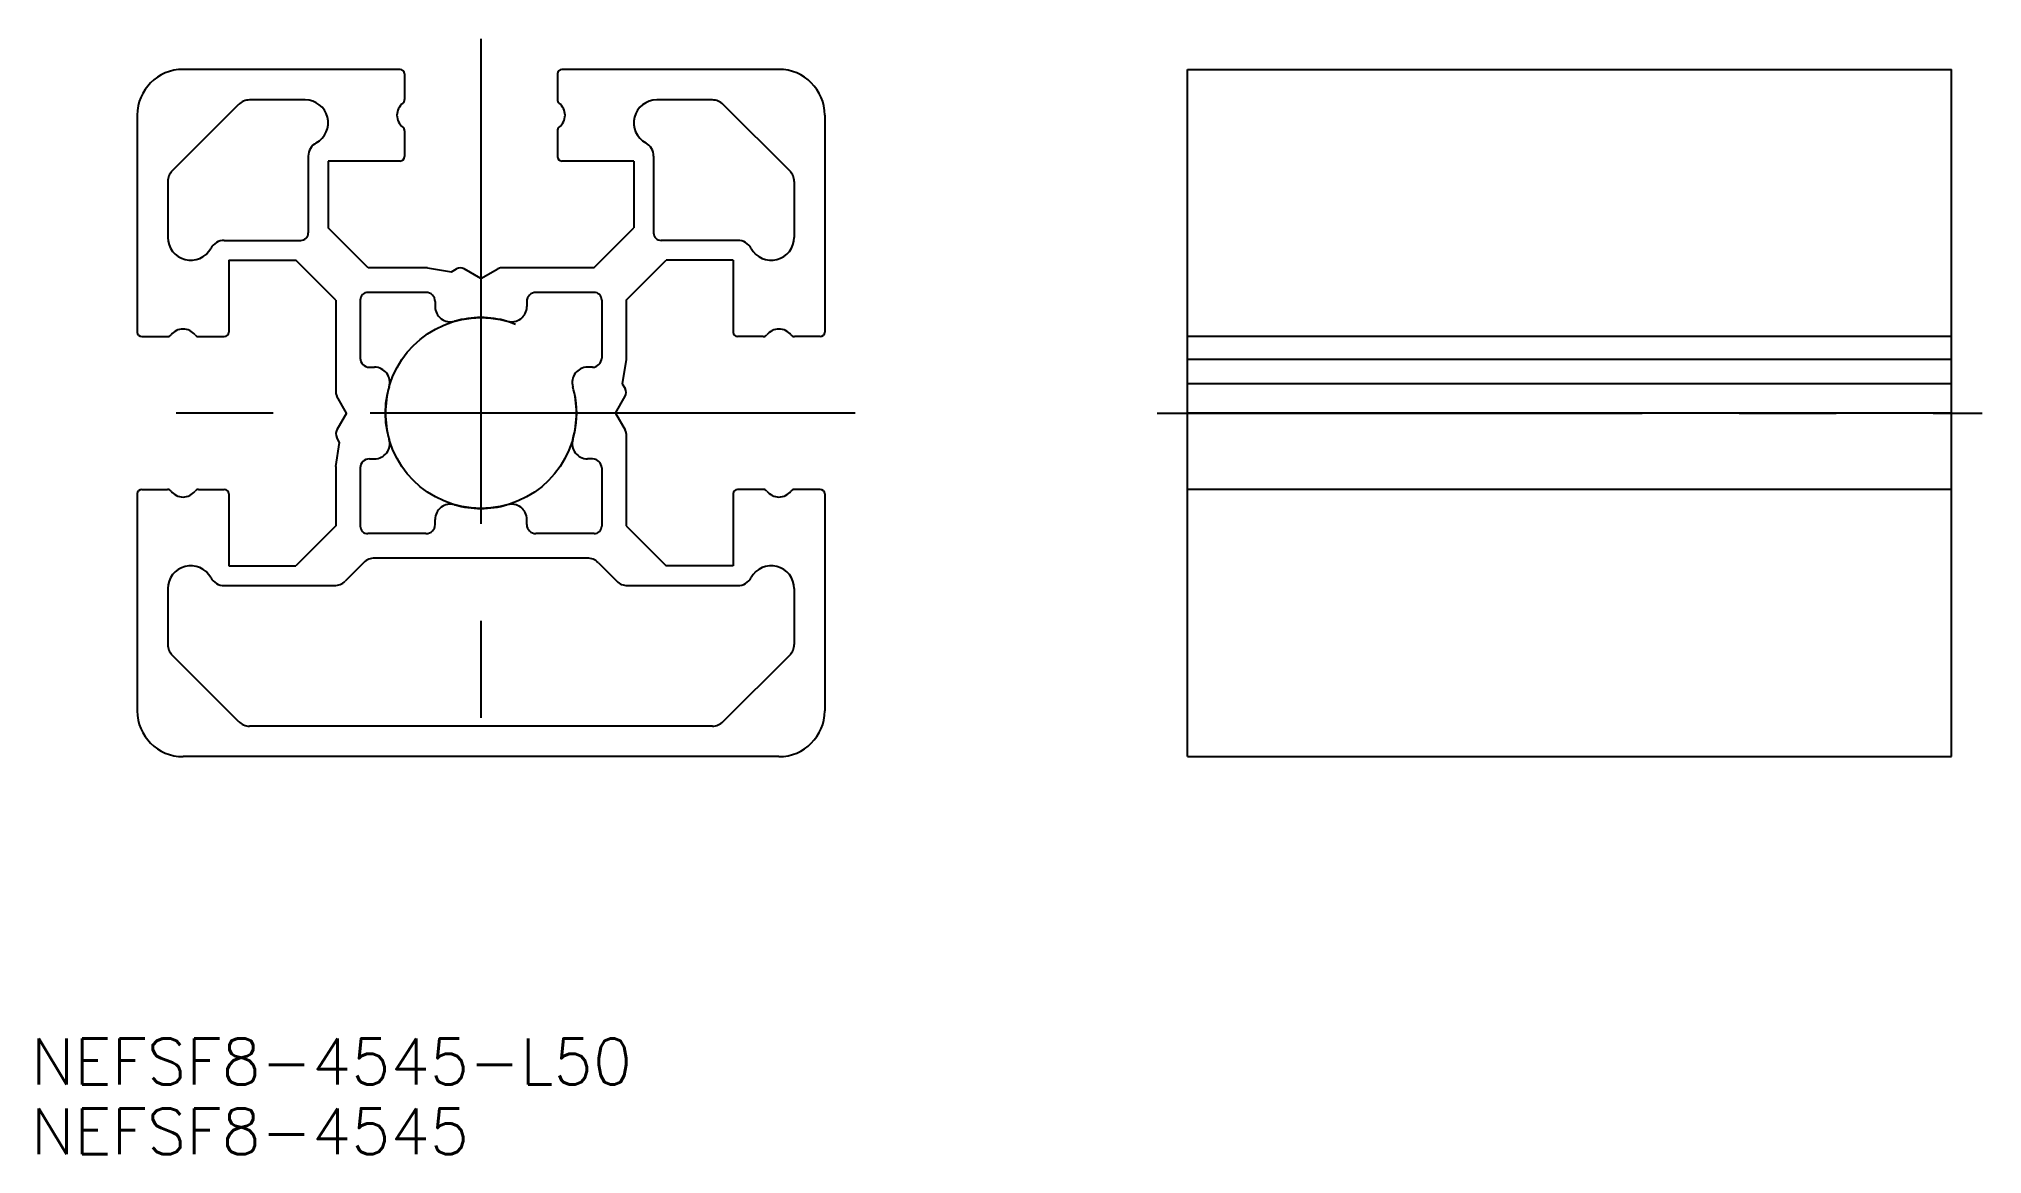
# Model space of a CAD drawing. Extents: x -29 to 98, y -49 to 24.
import ezdxf

# ---------------------------------------------------------------- set-up
doc = ezdxf.new("R2010")
doc.units = 0
doc.linetypes.add('CENTER', pattern=[50.8, 31.75, -6.35, 6.35, -6.35])
doc.linetypes.add('PHANTOM', pattern=[63.5, 31.75, -6.35, 6.35, -6.35, 6.35, -6.35])
doc.layers.get('0').update_dxf_attribs({"linetype": 'CONTINUOUS'})
doc.layers.add('CENTER', color=1, linetype='CENTER')
doc.styles.get("Standard").update_dxf_attribs({"font": 'txt.shx', "height": 3, "bigfont": 'bigfont.shx'})

# ---------------------------------------------------------------- blocks, each defined once
blk = doc.blocks.new('*U2')
at = {"color": 7, "linetype": 'CONTINUOUS'}
blk.add_text('NEFSF8-4545-L50', height=3, dxfattribs=at).set_placement((-29.45, -43.96))
blk = doc.blocks.new('*U3')
at = {"color": 7, "linetype": 'CONTINUOUS'}
blk.add_text('NEFSF8-4545', height=3, dxfattribs=at).set_placement((-29.45, -48.53))

msp = doc.modelspace()

# ---------------------------------------------------------------- linework, layer by layer
at = {"color": 7, "linetype": 'CONTINUOUS'}
for p, q in [((-5.3, 22.5), (-19.5, 22.5)), ((-5, 22.2), (-5, 20.52)), ((5, 22.2), (5, 20.52)), ((19.5, 22.5), (5.3, 22.5)), ((46.25, 22.5), (96.25, 22.5)), ((46.25, -22.5), (46.25, 22.5)), ((96.25, -22.5), (96.25, 22.5)), ((-11.5, 20.5), (-15.15, 20.5)), ((15.15, 20.5), (11.5, 20.5)), ((-22.5, 19.5), (-22.5, 5.3)), ((-15.86, 20.21), (-20.21, 15.86)), ((20.21, 15.86), (15.86, 20.21)), ((22.5, 19.5), (22.5, 5.3)), ((-5, 18.48), (-5, 16.8)), ((5, 18.48), (5, 16.8)), ((-11.3, 16.81), (-11.3, 11.8)), ((11.3, 16.81), (11.3, 11.8)), ((-5.3, 16.5), (-10, 16.5)), ((-10, 16.5), (-10, 12.12)), ((10, 16.5), (5.3, 16.5)), ((10, 16.5), (10, 12.12)), ((-20.5, 15.15), (-20.5, 11.5)), ((20.5, 15.15), (20.5, 11.5)), ((-7.38, 9.5), (-10, 12.12)), ((7.38, 9.5), (10, 12.12)), ((-16.81, 11.3), (-11.8, 11.3)), ((16.81, 11.3), (11.8, 11.3)), ((-16.5, 10), (-12.12, 10)), ((-16.5, 10), (-16.5, 5.3)), ((-9.5, 7.38), (-12.12, 10)), ((-3.5, 9.5), (-7.38, 9.5)), ((-3.5, 9.5), (-1.92, 9.25)), ((-1.92, 9.25), (-1.6, 9.43)), ((0, 8.8), (-1.1, 9.43)), ((0, 8.8), (1.1, 9.43)), ((7.38, 9.5), (1.35, 9.5)), ((9.5, 7.38), (12.12, 10)), ((16.5, 10), (12.12, 10)), ((16.5, 10), (16.5, 5.3)), ((-3.6, 7.9), (-7.4, 7.9)), ((7.4, 7.9), (3.6, 7.9)), ((-9.5, 7.38), (-9.5, 1.35)), ((-7.9, 7.4), (-7.9, 3.6)), ((-3, 7.3), (-3, 6.97)), ((3, 7.3), (3, 6.97)), ((7.9, 7.4), (7.9, 3.6)), ((9.5, 7.38), (9.5, 3.5)), ((-22.2, 5), (-20.52, 5)), ((-18.48, 5), (-16.8, 5)), ((18.48, 5), (16.8, 5)), ((22.2, 5), (20.52, 5)), ((96.25, 5), (46.25, 5)), ((-7.3, 3), (-6.97, 3)), ((7.3, 3), (6.97, 3)), ((9.5, 3.5), (9.25, 1.92)), ((96.25, 3.5), (46.25, 3.5)), ((9.25, 1.92), (9.43, 1.6)), ((96.25, 1.92), (46.25, 1.92)), ((-8.8, 0), (-9.43, 1.1)), ((-8.8, 0), (-9.43, -1.1)), ((8.8, 0), (9.43, 1.1)), ((8.8, 0), (9.43, -1.1)), ((96.25, 0), (46.25, 0)), ((-9.5, -3.5), (-9.25, -1.92)), ((-9.25, -1.92), (-9.43, -1.6)), ((9.5, -1.35), (9.5, -7.38)), ((-9.5, -3.5), (-9.5, -7.38)), ((-7.9, -3.6), (-7.9, -7.4)), ((-7.3, -3), (-6.97, -3)), ((7.3, -3), (6.97, -3)), ((7.9, -3.6), (7.9, -7.4)), ((-22.2, -5), (-20.52, -5)), ((-18.48, -5), (-16.8, -5)), ((18.48, -5), (16.8, -5)), ((22.2, -5), (20.52, -5)), ((96.25, -5), (46.25, -5)), ((-22.5, -5.3), (-22.5, -19.5)), ((-16.5, -5.3), (-16.5, -10)), ((16.5, -5.3), (16.5, -10)), ((22.5, -5.3), (22.5, -19.5)), ((-9.5, -7.38), (-12.12, -10)), ((-3, -7.3), (-3, -6.97)), ((3, -7.3), (3, -6.97)), ((9.5, -7.38), (12.12, -10)), ((-3.6, -7.9), (-7.4, -7.9)), ((7.4, -7.9), (3.6, -7.9)), ((-16.5, -10), (-12.12, -10)), ((-7.67, -9.79), (-8.89, -11.01)), ((6.96, -9.5), (-6.96, -9.5)), ((7.67, -9.79), (8.89, -11.01)), ((16.5, -10), (12.12, -10)), ((-16.81, -11.3), (-9.59, -11.3)), ((9.59, -11.3), (16.81, -11.3)), ((-20.5, -11.5), (-20.5, -15.15)), ((20.5, -11.5), (20.5, -15.15)), ((-20.21, -15.86), (-15.86, -20.21)), ((15.86, -20.21), (20.21, -15.86)), ((15.15, -20.5), (-15.15, -20.5)), ((19.5, -22.5), (-19.5, -22.5)), ((46.25, -22.5), (96.25, -22.5))]:
    msp.add_line(p, q, dxfattribs=at)
at = {"color": 3, "linetype": 'PHANTOM'}
msp.add_circle((0, 0), 6.25, dxfattribs=at)
at = {"color": 7, "linetype": 'CONTINUOUS'}
for centre, radius, start, end in [((-19.5, 19.5), 3, 90, 180), ((-5.3, 22.2), 0.3, 0, 90), ((5.3, 22.2), 0.3, 90, 180), ((19.5, 19.5), 3, 0, 90), ((-15.15, 19.5), 1, 90, 135), ((-11.5, 19), 1.5, 298.6854, 90), ((-5.3, 20.52), 0.3, 307.9799, 0), ((5.3, 20.52), 0.3, 180, 232.0201), ((11.5, 19), 1.5, 90, 241.3146), ((15.15, 19.5), 1, 45, 90), ((-4.5, 19.5), 1, 127.9799, 232.0201), ((4.5, 19.5), 1, 307.9799, 52.0201), ((-5.3, 18.48), 0.3, 0, 52.0201), ((5.3, 18.48), 0.3, 127.9799, 180), ((-10.3, 16.81), 1, 118.6854, 180), ((-5.3, 16.8), 0.3, 270, 0), ((5.3, 16.8), 0.3, 180, 270), ((10.3, 16.81), 1, 0, 61.3146), ((-19.5, 15.15), 1, 135, 180), ((19.5, 15.15), 1, 0, 45), ((-19, 11.5), 1.5, 180, 331.3146), ((-11.8, 11.8), 0.5, 270, 0), ((11.8, 11.8), 0.5, 180, 270), ((19, 11.5), 1.5, 208.6854, 0), ((-16.81, 10.3), 1, 90, 151.3146), ((16.81, 10.3), 1, 28.6854, 90), ((-1.35, 9), 0.5, 60, 120), ((1.35, 9), 0.5, 90, 120), ((-7.4, 7.4), 0.5, 90, 180), ((-3.6, 7.3), 0.6, 0, 90), ((3.6, 7.3), 0.6, 90, 180), ((7.4, 7.4), 0.5, 0, 90), ((-2, 6.97), 1, 180, 286.0134), ((2, 6.97), 1, 253.9866, 0), ((-22.2, 5.3), 0.3, 180, 270), ((-20.52, 5.3), 0.3, 270, 322.0201), ((-19.5, 4.5), 1, 37.9799, 142.0201), ((-18.48, 5.3), 0.3, 217.9799, 270), ((-16.8, 5.3), 0.3, 270, 360), ((0, 0), 6.25, 73.9866, 106.0134), ((16.8, 5.3), 0.3, 180, 270), ((18.48, 5.3), 0.3, 270, 322.0201), ((19.5, 4.5), 1, 37.9799, 142.0201), ((20.52, 5.3), 0.3, 217.9799, 270), ((22.2, 5.3), 0.3, 270, 0), ((-7.3, 3.6), 0.6, 180, 270), ((-6.97, 2), 1, 343.9866, 90), ((6.97, 2), 1, 90, 196.0134), ((7.3, 3.6), 0.6, 270, 0), ((-9, 1.35), 0.5, 180, 210), ((0, 0), 6.25, 163.9866, 196.0134), ((0, 0), 6.25, 343.9866, 16.0134), ((9, 1.35), 0.5, 330, 30), ((-9, -1.35), 0.5, 150, 210), ((9, -1.35), 0.5, 0, 30), ((-6.97, -2), 1, 270, 16.0134), ((6.97, -2), 1, 163.9866, 270), ((-7.3, -3.6), 0.6, 90, 180), ((7.3, -3.6), 0.6, 0, 90), ((-22.2, -5.3), 0.3, 90, 180), ((-20.52, -5.3), 0.3, 37.9799, 90), ((-18.48, -5.3), 0.3, 90, 142.0201), ((-16.8, -5.3), 0.3, 0, 90), ((16.8, -5.3), 0.3, 90, 180), ((18.48, -5.3), 0.3, 37.9799, 90), ((20.52, -5.3), 0.3, 90, 142.0201), ((22.2, -5.3), 0.3, 0, 90), ((-19.5, -4.5), 1, 217.9799, 322.0201), ((-2, -6.97), 1, 73.9866, 180), ((0, 0), 6.25, 253.9866, 286.0134), ((2, -6.97), 1, 0, 106.0134), ((19.5, -4.5), 1, 217.9799, 322.0201), ((-7.4, -7.4), 0.5, 180, 270), ((-3.6, -7.3), 0.6, 270, 0), ((3.6, -7.3), 0.6, 180, 270), ((7.4, -7.4), 0.5, 270, 0), ((-19, -11.5), 1.5, 28.6854, 180), ((-6.96, -10.5), 1, 90, 135), ((6.96, -10.5), 1, 45, 90), ((19, -11.5), 1.5, 0, 151.3146), ((-16.81, -10.3), 1, 208.6854, 270), ((-9.59, -10.3), 1, 270, 315), ((9.59, -10.3), 1, 225, 270), ((16.81, -10.3), 1, 270, 331.3146), ((-19.5, -15.15), 1, 180, 225), ((19.5, -15.15), 1, 315, 0), ((-19.5, -19.5), 3, 180, 270), ((-15.15, -19.5), 1, 225, 270), ((15.15, -19.5), 1, 270, 315), ((19.5, -19.5), 3, 270, 0)]:
    msp.add_arc(centre, radius, start, end, dxfattribs=at)
at = {"layer": 'CENTER', "color": 1, "linetype": 'CENTER'}
for p, q in [((0, 24.5), (0, -24.5)), ((24.5, 0), (-24.5, 0)), ((44.25, 0), (98.25, 0))]:
    msp.add_line(p, q, dxfattribs=at)

# ---------------------------------------------------------------- block references
at = {"color": 7, "linetype": 'CONTINUOUS'}
for name in ['*U2', '*U3']:
    msp.add_blockref(name, (0, 0), dxfattribs=at)

doc.saveas('drawing.dxf')
